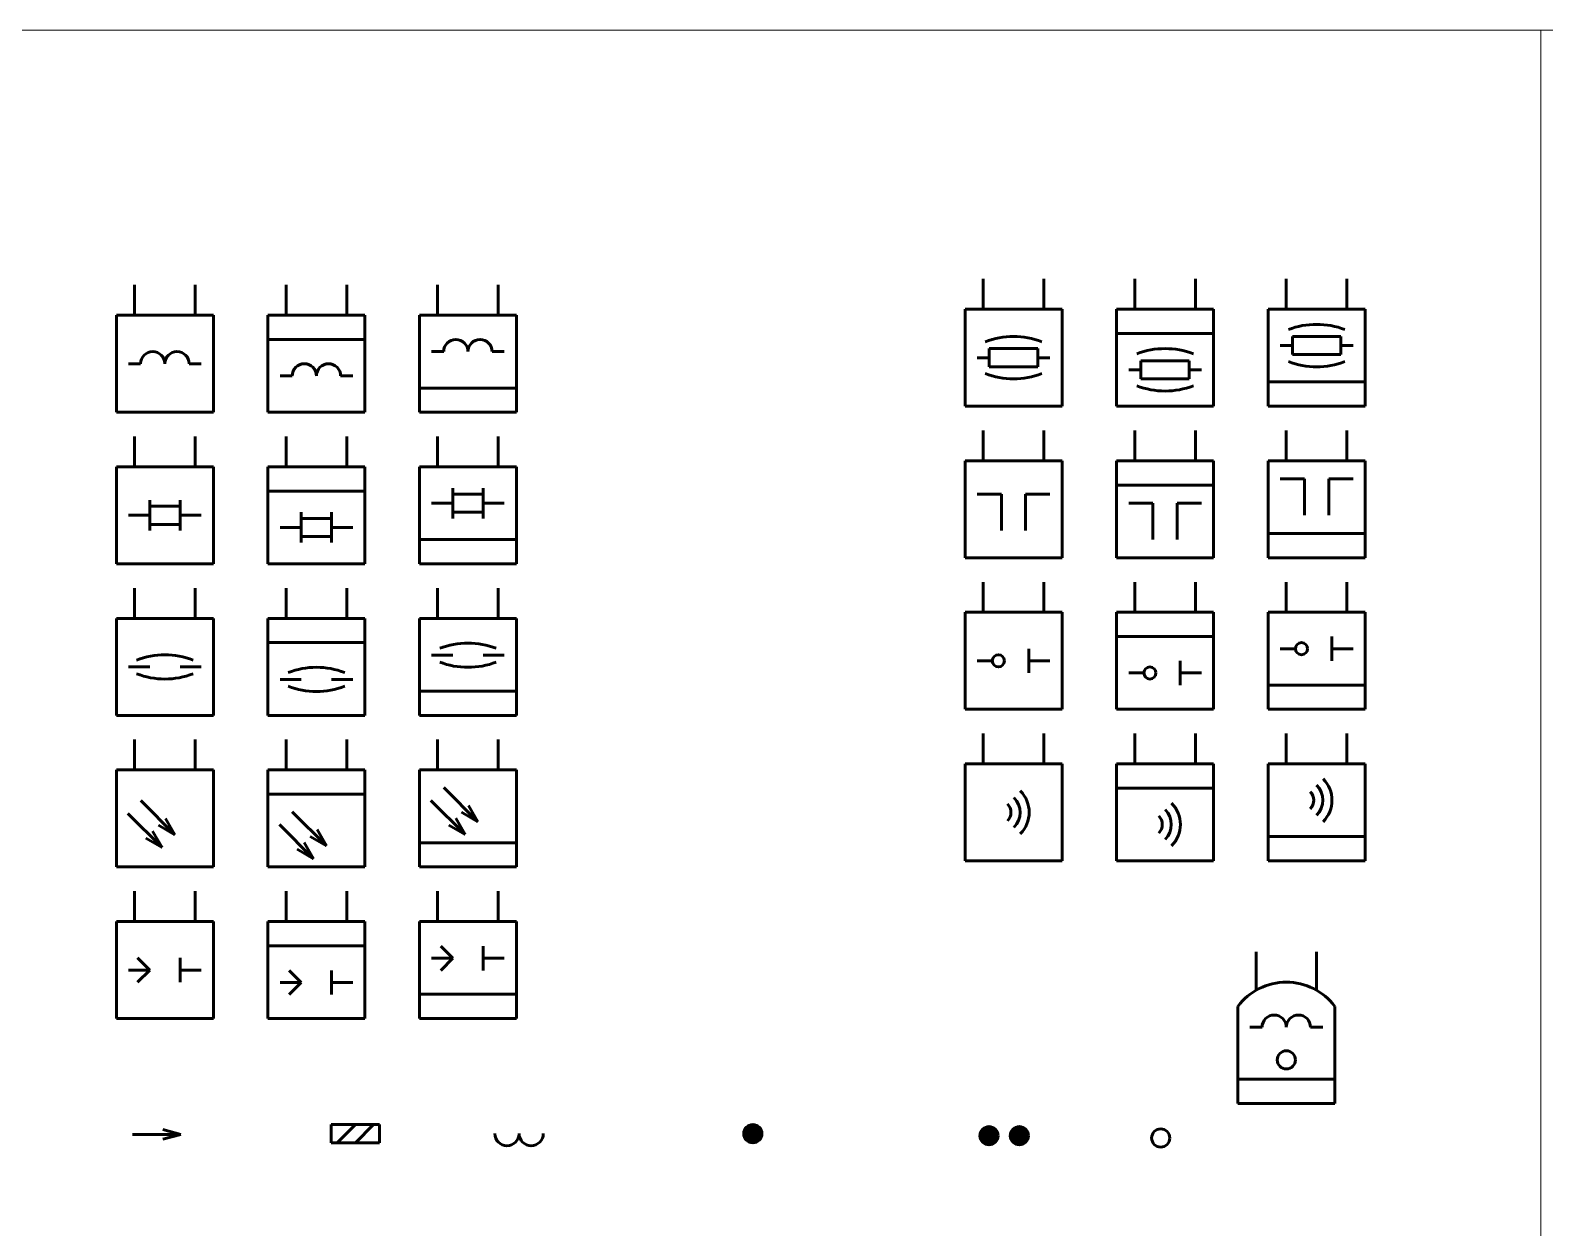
# Model space of a CAD drawing. Header units: millimetres. Extents: x 0 to 6510, y 0 to 297.
# Drawn here: x 3740.8 to 3990.6, y 99.5 to 297 of the extents above; entities that cross this region are included whole.
import ezdxf

# ---------------------------------------------------------------- set-up
doc = ezdxf.new("R2010")
doc.units = ezdxf.units.MM
doc.linetypes.add('K5LT_BASIC', pattern=[0])
doc.linetypes.add('K5LT_THIN', pattern=[0])
doc.styles.add('KTEXTSTYLE', font='GOST_AU.SHX', dxfattribs={"width": 0.96, "height": 5})

# ---------------------------------------------------------------- blocks, each defined once
blk = doc.blocks.new('U516')
at = {"color": 150, "linetype": 'K5LT_BASIC', "lineweight": 60, "true_color": 0x0080ff}
for p, q in [((3757, 192), (3760.5, 192)), ((3769, 192), (3765.5, 192))]:
    blk.add_line(p, q, dxfattribs=at)
for centre, start, end in [((3763, 181), 68.9625, 111.0375), ((3763, 203), 248.9625, 291.0375)]:
    blk.add_arc(centre, 13, start, end, dxfattribs=at)
blk = doc.blocks.new('U515')
at = {"color": 150, "linetype": 'K5LT_BASIC', "lineweight": 60, "true_color": 0x0080ff}
for p, q in [((3758, 200), (3758, 205)), ((3768, 205), (3768, 200)), ((3755, 184), (3755, 200)), ((3755, 200), (3771, 200)), ((3771, 200), (3771, 184)), ((3771, 184), (3755, 184))]:
    blk.add_line(p, q, dxfattribs=at)
blk.add_blockref('U516', (0, 0))
blk = doc.blocks.new('U517')
at = {"color": 150, "linetype": 'K5LT_BASIC', "lineweight": 60, "true_color": 0x0080ff}
for p, q in [((3758, 225), (3758, 230)), ((3768, 230), (3768, 225)), ((3755, 209), (3755, 225)), ((3755, 225), (3771, 225)), ((3771, 225), (3771, 209)), ((3760.5, 219.5), (3760.5, 214.5)), ((3765.5, 218.5), (3760.5, 218.5)), ((3765.5, 214.5), (3765.5, 219.5)), ((3757, 217), (3760.5, 217)), ((3760.5, 215.5), (3765.5, 215.5)), ((3769, 217), (3765.5, 217)), ((3771, 209), (3755, 209))]:
    blk.add_line(p, q, dxfattribs=at)
blk = doc.blocks.new('U519')
at = {"color": 150, "linetype": 'K5LT_BASIC', "lineweight": 60, "true_color": 0x0080ff}
for p, q in [((3782, 189.93), (3785.5, 189.93)), ((3794, 189.93), (3790.5, 189.93))]:
    blk.add_line(p, q, dxfattribs=at)
for centre, start, end in [((3788, 178.93), 68.9625, 111.0375), ((3788, 200.93), 248.9625, 291.0375)]:
    blk.add_arc(centre, 13, start, end, dxfattribs=at)
blk = doc.blocks.new('U518')
at = {"color": 150, "linetype": 'K5LT_BASIC', "lineweight": 60, "true_color": 0x0080ff}
for p, q in [((3783, 200), (3783, 205)), ((3793, 205), (3793, 200)), ((3780, 184), (3780, 200)), ((3780, 200), (3796, 200)), ((3796, 200), (3796, 184)), ((3780, 196), (3796, 196)), ((3796, 184), (3780, 184))]:
    blk.add_line(p, q, dxfattribs=at)
blk.add_blockref('U519', (0, 0))
blk = doc.blocks.new('U521')
at = {"color": 150, "linetype": 'K5LT_BASIC', "lineweight": 60, "true_color": 0x0080ff}
for p, q in [((3807, 193.93), (3810.5, 193.93)), ((3819, 193.93), (3815.5, 193.93))]:
    blk.add_line(p, q, dxfattribs=at)
for centre, start, end in [((3813, 182.93), 68.9625, 111.0375), ((3813, 204.93), 248.9625, 291.0375)]:
    blk.add_arc(centre, 13, start, end, dxfattribs=at)
blk = doc.blocks.new('U520')
at = {"color": 150, "linetype": 'K5LT_BASIC', "lineweight": 60, "true_color": 0x0080ff}
for p, q in [((3808, 200), (3808, 205)), ((3818, 205), (3818, 200)), ((3805, 184), (3805, 200)), ((3805, 200), (3821, 200)), ((3821, 200), (3821, 184)), ((3805, 188), (3821, 188)), ((3821, 184), (3805, 184))]:
    blk.add_line(p, q, dxfattribs=at)
blk.add_blockref('U521', (0, 0))
blk = doc.blocks.new('U522')
at = {"color": 150, "linetype": 'K5LT_BASIC', "lineweight": 60, "true_color": 0x0080ff}
for p, q in [((3783, 225), (3783, 230)), ((3793, 230), (3793, 225)), ((3780, 209), (3780, 225)), ((3780, 225), (3796, 225)), ((3796, 225), (3796, 209)), ((3780, 221), (3796, 221)), ((3785.5, 217.5), (3785.5, 212.5)), ((3790.5, 212.5), (3790.5, 217.5)), ((3782, 215), (3785.5, 215)), ((3790.5, 216.5), (3785.5, 216.5)), ((3794, 215), (3790.5, 215)), ((3785.5, 213.5), (3790.5, 213.5)), ((3796, 209), (3780, 209))]:
    blk.add_line(p, q, dxfattribs=at)
blk = doc.blocks.new('U523')
at = {"color": 150, "linetype": 'K5LT_BASIC', "lineweight": 60, "true_color": 0x0080ff}
for p, q in [((3808, 225), (3808, 230)), ((3818, 230), (3818, 225)), ((3805, 209), (3805, 225)), ((3805, 225), (3821, 225)), ((3821, 225), (3821, 209)), ((3810.5, 221.5), (3810.5, 216.5)), ((3815.5, 220.5), (3810.5, 220.5)), ((3815.5, 216.5), (3815.5, 221.5)), ((3807, 219), (3810.5, 219)), ((3810.5, 217.5), (3815.5, 217.5)), ((3819, 219), (3815.5, 219)), ((3805, 213), (3821, 213)), ((3821, 209), (3805, 209))]:
    blk.add_line(p, q, dxfattribs=at)
blk = doc.blocks.new('U524')
at = {"color": 150, "linetype": 'K5LT_BASIC', "lineweight": 60, "true_color": 0x0080ff}
for p, q in [((3758, 250), (3758, 255)), ((3768, 255), (3768, 250)), ((3755, 234), (3755, 250)), ((3755, 250), (3771, 250)), ((3771, 250), (3771, 234)), ((3757, 242), (3759, 242)), ((3769, 242), (3767, 242)), ((3771, 234), (3755, 234))]:
    blk.add_line(p, q, dxfattribs=at)
for centre in [(3761, 242), (3765, 242)]:
    blk.add_arc(centre, 2, 0, 180, dxfattribs=at)
blk = doc.blocks.new('U525')
at = {"color": 150, "linetype": 'K5LT_BASIC', "lineweight": 60, "true_color": 0x0080ff}
for p, q in [((3783, 250), (3783, 255)), ((3793, 255), (3793, 250)), ((3780, 234), (3780, 250)), ((3780, 250), (3796, 250)), ((3796, 250), (3796, 234)), ((3780, 246), (3796, 246)), ((3782, 240), (3784, 240)), ((3794, 240), (3792, 240)), ((3796, 234), (3780, 234))]:
    blk.add_line(p, q, dxfattribs=at)
for centre in [(3786, 240), (3790, 240)]:
    blk.add_arc(centre, 2, 0, 180, dxfattribs=at)
blk = doc.blocks.new('U526')
at = {"color": 150, "linetype": 'K5LT_BASIC', "lineweight": 60, "true_color": 0x0080ff}
for p, q in [((3808, 250), (3808, 255)), ((3818, 255), (3818, 250)), ((3805, 234), (3805, 250)), ((3805, 250), (3821, 250)), ((3821, 250), (3821, 234)), ((3807, 244), (3809, 244)), ((3819, 244), (3817, 244)), ((3805, 238), (3821, 238)), ((3821, 234), (3805, 234))]:
    blk.add_line(p, q, dxfattribs=at)
for centre in [(3811, 244), (3815, 244)]:
    blk.add_arc(centre, 2, 0, 180, dxfattribs=at)
blk = doc.blocks.new('U528')
at = {"color": 150, "linetype": 'K5LT_BASIC', "lineweight": 60, "true_color": 0x0080ff}
for p, q in [((3759.01, 169.95), (3764.65, 164.31)), ((3756.89, 167.83), (3762.53, 162.19)), ((3764.65, 164.31), (3761.96, 165.87)), ((3763.1, 167), (3764.65, 164.31)), ((3762.53, 162.19), (3759.84, 163.75)), ((3760.98, 164.88), (3762.53, 162.19))]:
    blk.add_line(p, q, dxfattribs=at)
blk = doc.blocks.new('U527')
at = {"color": 150, "linetype": 'K5LT_BASIC', "lineweight": 60, "true_color": 0x0080ff}
for p, q in [((3758, 175), (3758, 180)), ((3768, 180), (3768, 175)), ((3755, 159), (3755, 175)), ((3755, 175), (3771, 175)), ((3771, 175), (3771, 159)), ((3771, 159), (3755, 159))]:
    blk.add_line(p, q, dxfattribs=at)
blk.add_blockref('U528', (0, 0))
blk = doc.blocks.new('U530')
at = {"color": 150, "linetype": 'K5LT_BASIC', "lineweight": 60, "true_color": 0x0080ff}
for p, q in [((3784.01, 168.11), (3789.65, 162.47)), ((3781.89, 165.99), (3787.53, 160.35)), ((3788.1, 165.16), (3789.65, 162.47)), ((3785.98, 163.04), (3787.53, 160.35)), ((3789.65, 162.47), (3786.96, 164.03)), ((3787.53, 160.35), (3784.84, 161.91))]:
    blk.add_line(p, q, dxfattribs=at)
blk = doc.blocks.new('U529')
at = {"color": 150, "linetype": 'K5LT_BASIC', "lineweight": 60, "true_color": 0x0080ff}
for p, q in [((3783, 175), (3783, 180)), ((3793, 180), (3793, 175)), ((3780, 159), (3780, 175)), ((3780, 175), (3796, 175)), ((3796, 175), (3796, 159)), ((3780, 171), (3796, 171)), ((3796, 159), (3780, 159))]:
    blk.add_line(p, q, dxfattribs=at)
blk.add_blockref('U530', (0, 0))
blk = doc.blocks.new('U532')
at = {"color": 150, "linetype": 'K5LT_BASIC', "lineweight": 60, "true_color": 0x0080ff}
for p, q in [((3806.89, 169.99), (3812.53, 164.35)), ((3809.01, 172.11), (3814.65, 166.47)), ((3814.65, 166.47), (3811.96, 168.03)), ((3813.1, 169.16), (3814.65, 166.47)), ((3812.53, 164.35), (3809.84, 165.91)), ((3810.98, 167.04), (3812.53, 164.35))]:
    blk.add_line(p, q, dxfattribs=at)
blk = doc.blocks.new('U531')
at = {"color": 150, "linetype": 'K5LT_BASIC', "lineweight": 60, "true_color": 0x0080ff}
for p, q in [((3808, 175), (3808, 180)), ((3818, 180), (3818, 175)), ((3805, 159), (3805, 175)), ((3805, 175), (3821, 175)), ((3821, 175), (3821, 159)), ((3805, 163), (3821, 163)), ((3821, 159), (3805, 159))]:
    blk.add_line(p, q, dxfattribs=at)
blk.add_blockref('U532', (0, 0))
blk = doc.blocks.new('U534')
at = {"color": 150, "linetype": 'K5LT_BASIC', "lineweight": 60, "true_color": 0x0080ff}
for p, q in [((3758.5, 144), (3760.5, 142)), ((3765.5, 144), (3765.5, 140)), ((3757, 142), (3760.5, 142)), ((3760.5, 142), (3758.5, 140)), ((3769, 142), (3765.5, 142))]:
    blk.add_line(p, q, dxfattribs=at)
blk = doc.blocks.new('U533')
at = {"color": 150, "linetype": 'K5LT_BASIC', "lineweight": 60, "true_color": 0x0080ff}
for p, q in [((3758, 150), (3758, 155)), ((3768, 155), (3768, 150)), ((3755, 134), (3755, 150)), ((3755, 150), (3771, 150)), ((3771, 150), (3771, 134)), ((3771, 134), (3755, 134))]:
    blk.add_line(p, q, dxfattribs=at)
blk.add_blockref('U534', (0, 0))
blk = doc.blocks.new('U536')
at = {"color": 150, "linetype": 'K5LT_BASIC', "lineweight": 60, "true_color": 0x0080ff}
for p, q in [((3782, 139.95), (3785.5, 139.95)), ((3783.5, 141.95), (3785.5, 139.95)), ((3785.5, 139.95), (3783.5, 137.95)), ((3790.5, 141.95), (3790.5, 137.95)), ((3794, 139.95), (3790.5, 139.95))]:
    blk.add_line(p, q, dxfattribs=at)
blk = doc.blocks.new('U535')
at = {"color": 150, "linetype": 'K5LT_BASIC', "lineweight": 60, "true_color": 0x0080ff}
for p, q in [((3783, 150), (3783, 155)), ((3793, 155), (3793, 150)), ((3780, 134), (3780, 150)), ((3780, 150), (3796, 150)), ((3796, 150), (3796, 134)), ((3780, 146), (3796, 146)), ((3796, 134), (3780, 134))]:
    blk.add_line(p, q, dxfattribs=at)
blk.add_blockref('U536', (0, 0))
blk = doc.blocks.new('U538')
at = {"color": 150, "linetype": 'K5LT_BASIC', "lineweight": 60, "true_color": 0x0080ff}
for p, q in [((3808.5, 145.95), (3810.5, 143.95)), ((3815.5, 145.95), (3815.5, 141.95)), ((3807, 143.95), (3810.5, 143.95)), ((3810.5, 143.95), (3808.5, 141.95)), ((3819, 143.95), (3815.5, 143.95))]:
    blk.add_line(p, q, dxfattribs=at)
blk = doc.blocks.new('U537')
at = {"color": 150, "linetype": 'K5LT_BASIC', "lineweight": 60, "true_color": 0x0080ff}
for p, q in [((3808, 150), (3808, 155)), ((3818, 155), (3818, 150)), ((3805, 134), (3805, 150)), ((3805, 150), (3821, 150)), ((3821, 150), (3821, 134)), ((3805, 138), (3821, 138)), ((3821, 134), (3805, 134))]:
    blk.add_line(p, q, dxfattribs=at)
blk.add_blockref('U538', (0, 0))
blk = doc.blocks.new('U540')
at = {"color": 150, "linetype": 'K5LT_BASIC', "lineweight": 60, "true_color": 0x0080ff}
for p, q in [((3897, 243), (3899, 243)), ((3899, 241.5), (3899, 244.5)), ((3899, 244.5), (3907, 244.5)), ((3907, 244.5), (3907, 241.5)), ((3909, 243), (3907, 243)), ((3907, 241.5), (3899, 241.5))]:
    blk.add_line(p, q, dxfattribs=at)
for centre, start, end in [((3903, 233.5), 68.9625, 111.0375), ((3903, 252.5), 248.9625, 291.0375)]:
    blk.add_arc(centre, 13, start, end, dxfattribs=at)
blk = doc.blocks.new('U539')
at = {"color": 150, "linetype": 'K5LT_BASIC', "lineweight": 60, "true_color": 0x0080ff}
for p, q in [((3898, 251), (3898, 256)), ((3908, 256), (3908, 251)), ((3895, 235), (3895, 251)), ((3895, 251), (3911, 251)), ((3911, 251), (3911, 235)), ((3911, 235), (3895, 235))]:
    blk.add_line(p, q, dxfattribs=at)
blk.add_blockref('U540', (0, 0))
blk = doc.blocks.new('U542')
at = {"color": 150, "linetype": 'K5LT_BASIC', "lineweight": 60, "true_color": 0x0080ff}
for p, q in [((3924, 239.5), (3924, 242.5)), ((3924, 242.5), (3932, 242.5)), ((3932, 242.5), (3932, 239.5)), ((3922, 241), (3924, 241)), ((3934, 241), (3932, 241)), ((3932, 239.5), (3924, 239.5))]:
    blk.add_line(p, q, dxfattribs=at)
for centre, start, end in [((3928, 231.5), 68.9625, 111.0375), ((3928, 250.5), 248.9625, 291.0375)]:
    blk.add_arc(centre, 13, start, end, dxfattribs=at)
blk = doc.blocks.new('U541')
at = {"color": 150, "linetype": 'K5LT_BASIC', "lineweight": 60, "true_color": 0x0080ff}
for p, q in [((3923, 251), (3923, 256)), ((3933, 256), (3933, 251)), ((3920, 235), (3920, 251)), ((3920, 251), (3936, 251)), ((3936, 251), (3936, 235)), ((3920, 247), (3936, 247)), ((3936, 235), (3920, 235))]:
    blk.add_line(p, q, dxfattribs=at)
blk.add_blockref('U542', (0, 0))
blk = doc.blocks.new('U544')
at = {"color": 150, "linetype": 'K5LT_BASIC', "lineweight": 60, "true_color": 0x0080ff}
for p, q in [((3947, 245), (3949, 245)), ((3949, 243.5), (3949, 246.5)), ((3949, 246.5), (3957, 246.5)), ((3957, 246.5), (3957, 243.5)), ((3959, 245), (3957, 245)), ((3957, 243.5), (3949, 243.5))]:
    blk.add_line(p, q, dxfattribs=at)
for centre, start, end in [((3953, 235.5), 68.9625, 111.0375), ((3953, 254.5), 248.9625, 291.0375)]:
    blk.add_arc(centre, 13, start, end, dxfattribs=at)
blk = doc.blocks.new('U543')
at = {"color": 150, "linetype": 'K5LT_BASIC', "lineweight": 60, "true_color": 0x0080ff}
for p, q in [((3948, 251), (3948, 256)), ((3958, 256), (3958, 251)), ((3945, 235), (3945, 251)), ((3945, 251), (3961, 251)), ((3961, 251), (3961, 235)), ((3945, 239), (3961, 239)), ((3961, 235), (3945, 235))]:
    blk.add_line(p, q, dxfattribs=at)
blk.add_blockref('U544', (0, 0))
blk = doc.blocks.new('U546')
at = {"color": 150, "linetype": 'K5LT_BASIC', "lineweight": 60, "true_color": 0x0080ff}
for p, q in [((3897, 220.5), (3901, 220.5)), ((3901, 220.5), (3901, 214.5)), ((3905, 214.5), (3905, 220.5)), ((3905, 220.5), (3909, 220.5))]:
    blk.add_line(p, q, dxfattribs=at)
blk = doc.blocks.new('U545')
at = {"color": 150, "linetype": 'K5LT_BASIC', "lineweight": 60, "true_color": 0x0080ff}
for p, q in [((3898, 226), (3898, 231)), ((3908, 231), (3908, 226)), ((3895, 210), (3895, 226)), ((3895, 226), (3911, 226)), ((3911, 226), (3911, 210)), ((3911, 210), (3895, 210))]:
    blk.add_line(p, q, dxfattribs=at)
blk.add_blockref('U546', (0, 0))
blk = doc.blocks.new('U548')
at = {"color": 150, "linetype": 'K5LT_BASIC', "lineweight": 60, "true_color": 0x0080ff}
for p, q in [((3922, 219), (3926, 219)), ((3926, 219), (3926, 213)), ((3930, 213), (3930, 219)), ((3930, 219), (3934, 219))]:
    blk.add_line(p, q, dxfattribs=at)
blk = doc.blocks.new('U547')
at = {"color": 150, "linetype": 'K5LT_BASIC', "lineweight": 60, "true_color": 0x0080ff}
for p, q in [((3923, 226), (3923, 231)), ((3933, 231), (3933, 226)), ((3920, 210), (3920, 226)), ((3920, 226), (3936, 226)), ((3936, 226), (3936, 210)), ((3920, 222), (3936, 222)), ((3936, 210), (3920, 210))]:
    blk.add_line(p, q, dxfattribs=at)
blk.add_blockref('U548', (0, 0))
blk = doc.blocks.new('U550')
at = {"color": 150, "linetype": 'K5LT_BASIC', "lineweight": 60, "true_color": 0x0080ff}
for p, q in [((3947, 223), (3951, 223)), ((3951, 223), (3951, 217)), ((3955, 217), (3955, 223)), ((3955, 223), (3959, 223))]:
    blk.add_line(p, q, dxfattribs=at)
blk = doc.blocks.new('U549')
at = {"color": 150, "linetype": 'K5LT_BASIC', "lineweight": 60, "true_color": 0x0080ff}
for p, q in [((3948, 226), (3948, 231)), ((3958, 231), (3958, 226)), ((3945, 210), (3945, 226)), ((3945, 226), (3961, 226)), ((3961, 226), (3961, 210)), ((3945, 214), (3961, 214)), ((3961, 210), (3945, 210))]:
    blk.add_line(p, q, dxfattribs=at)
blk.add_blockref('U550', (0, 0))
blk = doc.blocks.new('U552')
at = {"color": 150, "linetype": 'K5LT_BASIC', "lineweight": 60, "true_color": 0x0080ff}
for p, q in [((3905.5, 195), (3905.5, 191)), ((3897, 193), (3899.5, 193)), ((3909, 193), (3905.5, 193))]:
    blk.add_line(p, q, dxfattribs=at)
blk.add_circle((3900.5, 193), 1, dxfattribs=at)
blk = doc.blocks.new('U551')
at = {"color": 150, "linetype": 'K5LT_BASIC', "lineweight": 60, "true_color": 0x0080ff}
for p, q in [((3898, 201), (3898, 206)), ((3908, 206), (3908, 201)), ((3895, 185), (3895, 201)), ((3895, 201), (3911, 201)), ((3911, 201), (3911, 185)), ((3911, 185), (3895, 185))]:
    blk.add_line(p, q, dxfattribs=at)
blk.add_blockref('U552', (0, 0))
blk = doc.blocks.new('U554')
at = {"color": 150, "linetype": 'K5LT_BASIC', "lineweight": 60, "true_color": 0x0080ff}
for p, q in [((3930.5, 193), (3930.5, 189)), ((3922, 191), (3924.5, 191)), ((3934, 191), (3930.5, 191))]:
    blk.add_line(p, q, dxfattribs=at)
blk.add_circle((3925.5, 191), 1, dxfattribs=at)
blk = doc.blocks.new('U553')
at = {"color": 150, "linetype": 'K5LT_BASIC', "lineweight": 60, "true_color": 0x0080ff}
for p, q in [((3923, 201), (3923, 206)), ((3933, 206), (3933, 201)), ((3920, 185), (3920, 201)), ((3920, 201), (3936, 201)), ((3936, 201), (3936, 185)), ((3920, 197), (3936, 197)), ((3936, 185), (3920, 185))]:
    blk.add_line(p, q, dxfattribs=at)
blk.add_blockref('U554', (0, 0))
blk = doc.blocks.new('U556')
at = {"color": 150, "linetype": 'K5LT_BASIC', "lineweight": 60, "true_color": 0x0080ff}
for p, q in [((3947, 195), (3949.5, 195)), ((3955.5, 197), (3955.5, 193)), ((3959, 195), (3955.5, 195))]:
    blk.add_line(p, q, dxfattribs=at)
blk.add_circle((3950.5, 195), 1, dxfattribs=at)
blk = doc.blocks.new('U555')
at = {"color": 150, "linetype": 'K5LT_BASIC', "lineweight": 60, "true_color": 0x0080ff}
for p, q in [((3948, 201), (3948, 206)), ((3958, 206), (3958, 201)), ((3945, 185), (3945, 201)), ((3945, 201), (3961, 201)), ((3961, 201), (3961, 185)), ((3945, 189), (3961, 189)), ((3961, 185), (3945, 185))]:
    blk.add_line(p, q, dxfattribs=at)
blk.add_blockref('U556', (0, 0))
blk = doc.blocks.new('U557')
at = {"color": 150, "linetype": 'K5LT_BASIC', "lineweight": 60, "true_color": 0x0080ff}
for p, q in [((3898, 176), (3898, 181)), ((3908, 181), (3908, 176)), ((3895, 160), (3895, 176)), ((3895, 176), (3911, 176)), ((3911, 176), (3911, 160)), ((3911, 160), (3895, 160))]:
    blk.add_line(p, q, dxfattribs=at)
for radius in [3.5, 5, 2]:
    blk.add_arc((3900.58, 168), radius, 315, 45, dxfattribs=at)
blk = doc.blocks.new('U558')
at = {"color": 150, "linetype": 'K5LT_BASIC', "lineweight": 60, "true_color": 0x0080ff}
for p, q in [((3923, 176), (3923, 181)), ((3933, 181), (3933, 176)), ((3920, 160), (3920, 176)), ((3920, 176), (3936, 176)), ((3936, 176), (3936, 160)), ((3920, 172), (3936, 172)), ((3936, 160), (3920, 160))]:
    blk.add_line(p, q, dxfattribs=at)
for radius in [2, 3.5, 5]:
    blk.add_arc((3925.53, 166), radius, 315, 45, dxfattribs=at)
blk = doc.blocks.new('U559')
at = {"color": 150, "linetype": 'K5LT_BASIC', "lineweight": 60, "true_color": 0x0080ff}
for p, q in [((3948, 176), (3948, 181)), ((3958, 181), (3958, 176)), ((3945, 160), (3945, 176)), ((3945, 176), (3961, 176)), ((3961, 176), (3961, 160)), ((3945, 164), (3961, 164)), ((3961, 160), (3945, 160))]:
    blk.add_line(p, q, dxfattribs=at)
for radius in [3.5, 5, 2]:
    blk.add_arc((3950.53, 170), radius, 315, 45, dxfattribs=at)
blk = doc.blocks.new('U565')
at = {"color": 150, "linetype": 'K5LT_BASIC', "lineweight": 60, "true_color": 0x0080ff}
for p, q in [((3762.64, 115.68), (3765.64, 114.88)), ((3757.64, 114.88), (3765.64, 114.88)), ((3765.64, 114.88), (3762.64, 114.08))]:
    blk.add_line(p, q, dxfattribs=at)
blk = doc.blocks.new('U566')
at = {"color": 150, "linetype": 'K5LT_BASIC', "lineweight": 60, "true_color": 0x0080ff}
for p, q in [((3790.43, 113.52), (3790.43, 116.52)), ((3790.43, 116.52), (3798.43, 116.52)), ((3791.43, 113.52), (3794.43, 116.52)), ((3794.43, 113.52), (3797.43, 116.52)), ((3798.43, 116.52), (3798.43, 113.52)), ((3798.43, 113.52), (3790.43, 113.52))]:
    blk.add_line(p, q, dxfattribs=at)
blk = doc.blocks.new('U567')
at = {"color": 150, "linetype": 'K5LT_BASIC', "lineweight": 60, "true_color": 0x0080ff}
for centre in [(3819.43, 115.02), (3823.43, 115.02)]:
    blk.add_arc(centre, 2, 180, 0, dxfattribs=at)
blk = doc.blocks.new('U568')
at = {"true_color": 0x0000ff}
blk.add_hatch(color=5, dxfattribs=at).paths.add_polyline_path([(3861.5, 115), (3861.06, 116.06), (3860, 116.5), (3858.94, 116.06), (3858.5, 115), (3858.94, 113.94), (3860, 113.5), (3861.06, 113.94)])
at = {"color": 150, "linetype": 'K5LT_BASIC', "lineweight": 60, "true_color": 0x0080ff}
blk.add_circle((3860, 115), 1.5, dxfattribs=at)
blk = doc.blocks.new('U569')
at = {"true_color": 0x0000ff}
for points in [[(3900.46, 114.67), (3900.02, 115.73), (3898.96, 116.17), (3897.9, 115.73), (3897.46, 114.67), (3897.9, 113.61), (3898.96, 113.17), (3900.02, 113.61)], [(3905.46, 114.67), (3905.02, 115.73), (3903.96, 116.17), (3902.9, 115.73), (3902.46, 114.67), (3902.9, 113.61), (3903.96, 113.17), (3905.02, 113.61)]]:
    blk.add_hatch(color=5, dxfattribs=at).paths.add_polyline_path(points)
at = {"color": 150, "linetype": 'K5LT_BASIC', "lineweight": 60, "true_color": 0x0080ff}
for centre in [(3898.96, 114.67), (3903.96, 114.67)]:
    blk.add_circle(centre, 1.5, dxfattribs=at)
blk = doc.blocks.new('U570')
at = {"color": 150, "linetype": 'K5LT_BASIC', "lineweight": 60, "true_color": 0x0080ff}
blk.add_circle((3927.28, 114.29), 1.5, dxfattribs=at)
blk = doc.blocks.new('U572')
at = {"color": 150, "linetype": 'K5LT_BASIC', "lineweight": 60, "true_color": 0x0080ff}
for p, q in [((3943, 138.66), (3943, 145)), ((3953, 145), (3953, 138.66)), ((3940, 120), (3940, 136)), ((3956, 136), (3956, 120)), ((3940, 124), (3956, 124)), ((3956, 120), (3940, 120))]:
    blk.add_line(p, q, dxfattribs=at)
blk.add_arc((3948, 130), 10, 36.8699, 143.1301, dxfattribs=at)
blk = doc.blocks.new('U573')
at = {"color": 150, "linetype": 'K5LT_BASIC', "lineweight": 60, "true_color": 0x0080ff}
blk.add_circle((3948, 127.18), 1.5, dxfattribs=at)
blk = doc.blocks.new('U571')
at = {"color": 150, "linetype": 'K5LT_BASIC', "lineweight": 60, "true_color": 0x0080ff}
for p, q in [((3942, 132.58), (3944, 132.58)), ((3954, 132.58), (3952, 132.58))]:
    blk.add_line(p, q, dxfattribs=at)
for centre in [(3946, 132.58), (3950, 132.58)]:
    blk.add_arc(centre, 2, 0, 180, dxfattribs=at)
for name in ['U572', 'U573']:
    blk.add_blockref(name, (0, 0))
blk = doc.blocks.new('U1437')
at = {"color": 7, "linetype": 'K5LT_THIN', "lineweight": 18}
for p, q in [((3570, 297), (3990, 297)), ((3990, 297), (3990, 0))]:
    blk.add_line(p, q, dxfattribs=at)
blk = doc.blocks.new('U1438')
at = {"color": 7, "linetype": 'K5LT_THIN', "lineweight": 18}
for p, q in [((3990, 0), (3990, 297)), ((3990, 297), (4410, 297))]:
    blk.add_line(p, q, dxfattribs=at)

msp = doc.modelspace()

# ---------------------------------------------------------------- block references
for name in ['U1437', 'U1438', 'U524', 'U525', 'U526', 'U539', 'U541', 'U543', 'U517', 'U522', 'U523', 'U545', 'U547', 'U549', 'U515', 'U518', 'U520', 'U551', 'U553', 'U555', 'U527', 'U529', 'U531', 'U557', 'U558', 'U559', 'U533', 'U535', 'U537', 'U571', 'U565', 'U566', 'U567', 'U568', 'U569', 'U570']:
    msp.add_blockref(name, (0, 0))

doc.saveas('drawing.dxf')
